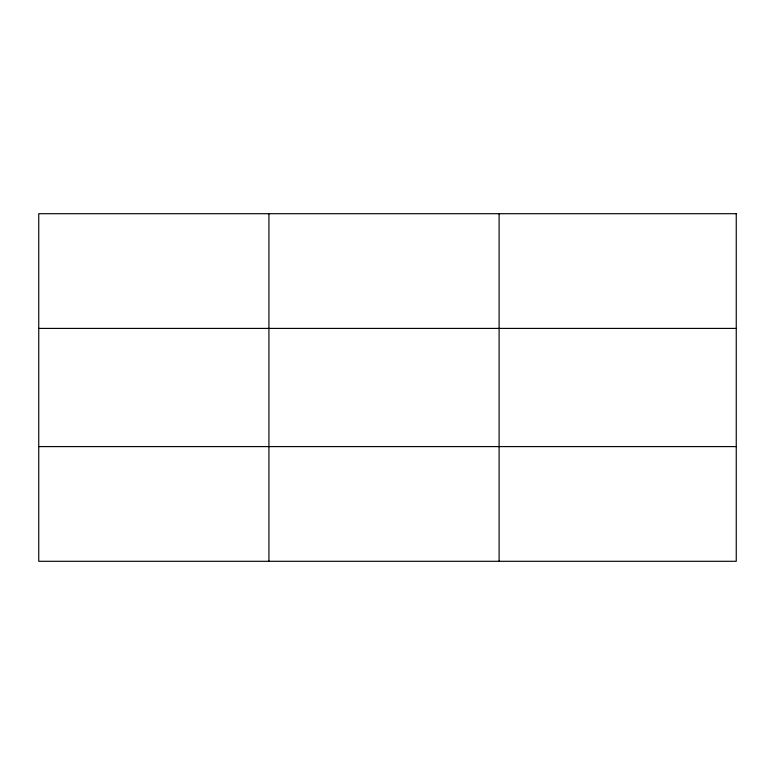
<?xml version="1.0" encoding="UTF-8"?>
<svg xmlns="http://www.w3.org/2000/svg" width="775" height="775" viewBox="0 0 775 775"><rect width="100%" height="100%" fill="white"/><g stroke="black" fill="none" stroke-linecap="round" stroke-linejoin="round"><path stroke-width="1.16" d="M268.925 561.294L268.925 213.706M499.1 561.294L499.1 213.706M38.75 328.406L736.25 328.406M38.75 446.594L736.25 446.594M736.25 213.706L736.25 561.294L38.75 561.294L38.75 213.706L736.25 213.706"/></g></svg>
